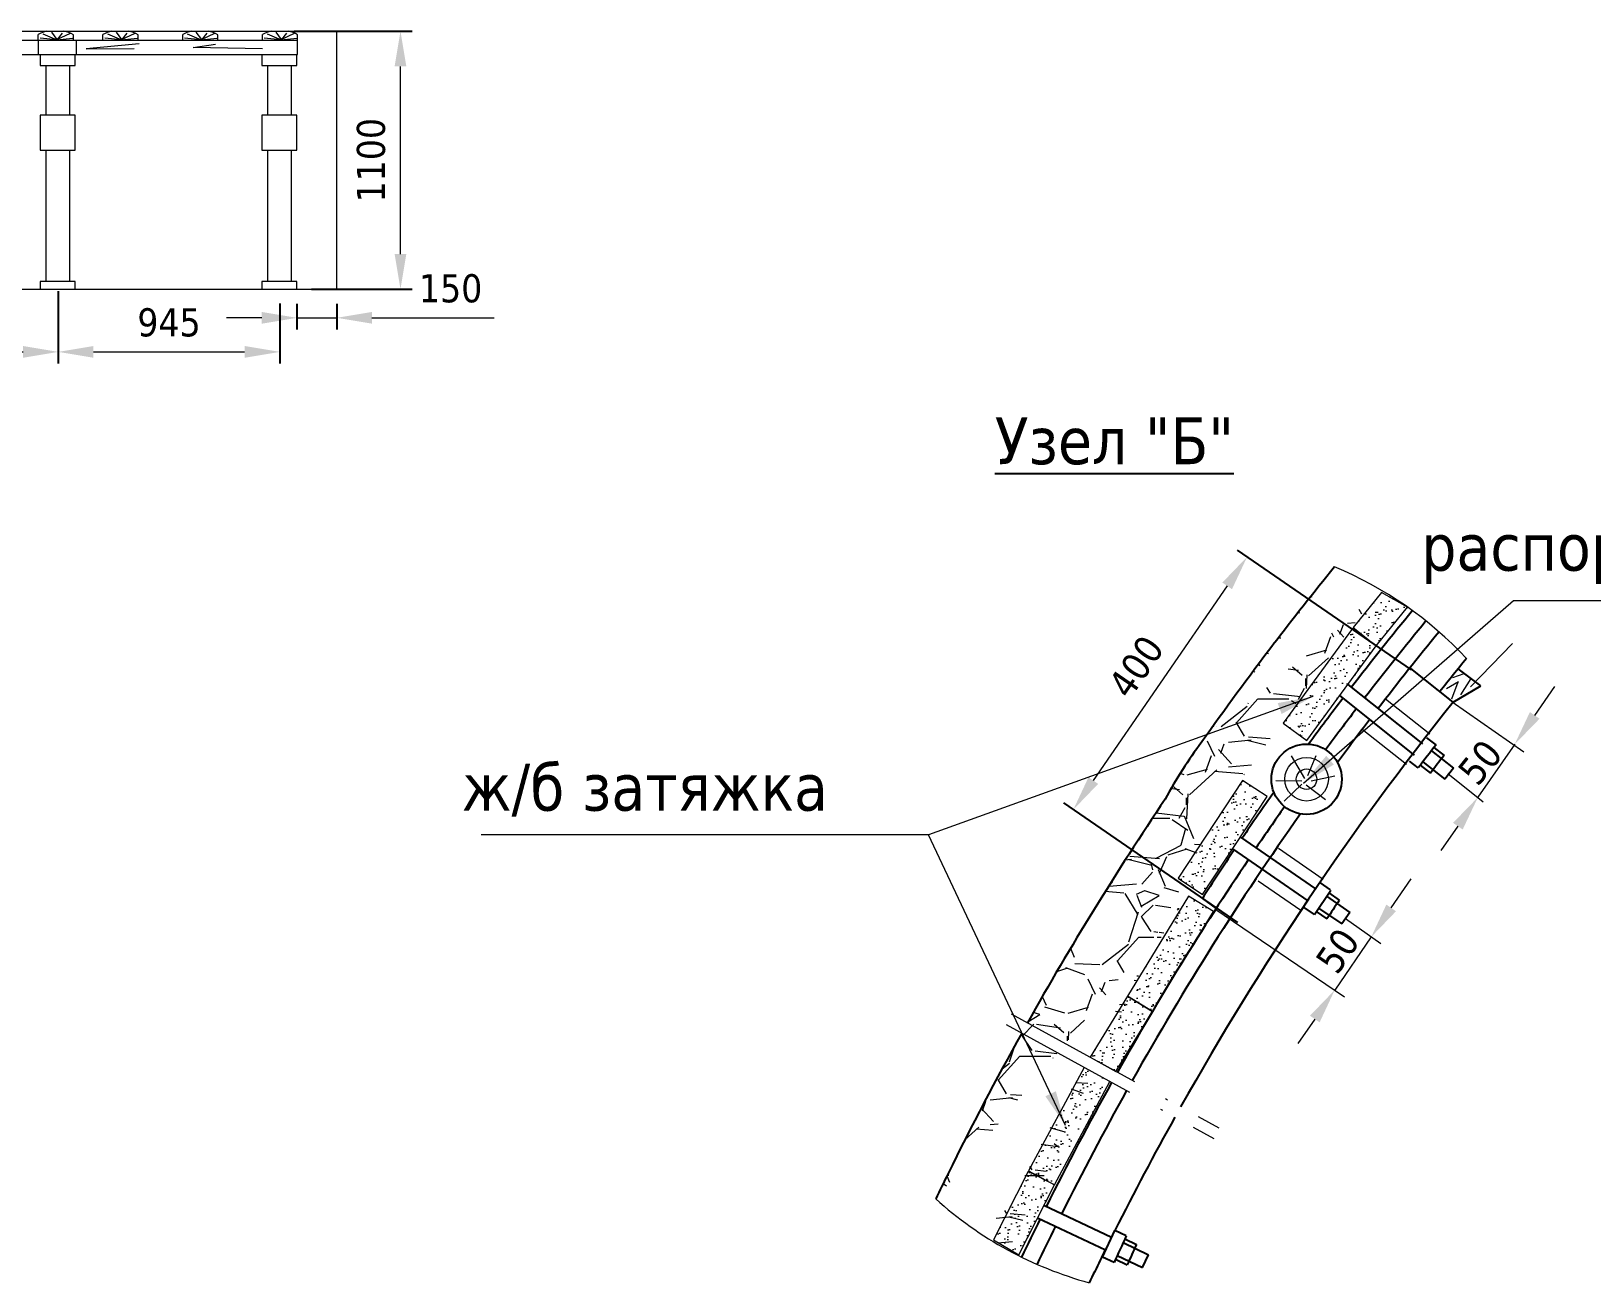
# Model space of a CAD drawing. Header units: millimetres. Extents: x 2161 to 3506, y -1213 to -250.
# Drawn here: x 2357.5 to 2424, y -573 to -519.6 of the extents above; entities that cross this region are included whole.
import ezdxf

# ---------------------------------------------------------------- set-up
doc = ezdxf.new("R2010")
doc.units = ezdxf.units.MM
doc.linetypes.add('ACAD_ISO10W100', pattern=[18, 12, -3, 0, -3])
doc.styles.add('стиль', font='TAHOMA.TTF')
doc.dimstyles.new('Копия DIN', dxfattribs={"dimtxt": 2, "dimasz": 2.5, "dimexe": 0.5, "dimexo": 0.625, "dimtad": 0, "dimdec": 0, "dimlfac": 100, "dimzin": 4, "dimdsep": 46, "dimtxsty": 'стиль', "dimcen": 2.5, "dimclre": 256, "dimclrt": 256, "dimadec": 0, "dimazin": 2, "dimtfac": 1, "dimtdec": 0, "dimtmove": 0, "dimatfit": 3, "dimfxl": 0, "dimtvp": 1, "dimtolj": 1, "dimtzin": 0, "dimlwd": 0, "dimarcsym": 0})

# ---------------------------------------------------------------- blocks, each defined once
blk = doc.blocks.new('*D494')
at = {"linetype": 'ByBlock', "lineweight": -2}
for p, q in [((2368.821663204341, -531.2536946270982), (2368.821663204341, -532.349483666648)), ((2370.521663204341, -531.253694627098), (2370.521663204341, -532.349483666648))]:
    blk.add_line(p, q, dxfattribs=at)
at = {"color": 0, "linetype": 'ByBlock', "lineweight": 0}
for p, q in [((2367.321663204341, -531.849483666648), (2365.821663204341, -531.849483666648)), ((2368.821663204341, -531.849483666648), (2370.521663204341, -531.849483666648)), ((2372.021663204341, -531.849483666648), (2377.225659174791, -531.849483666648))]:
    blk.add_line(p, q, dxfattribs=at)
at = {"color": 0, "lineweight": -2}
for points in [[(2367.321663204341, -531.599483666648), (2367.321663204341, -532.099483666648), (2368.821663204341, -531.849483666648)], [(2372.021663204341, -531.599483666648), (2372.021663204341, -532.099483666648), (2370.521663204341, -531.849483666648)]]:
    blk.add_solid(points, dxfattribs=at)
at = {"layer": 'Defpoints', "color": 0, "lineweight": -2}
for p in [(2368.821663204341, -530.6286946270982), (2370.521663204341, -530.628694627098), (2370.521663204341, -531.849483666648)]:
    blk.add_point(p, dxfattribs=at)
at = {"lineweight": 15, "insert": (2375.373661189566, -530.6003231562383), "char_height": 1.2, "attachment_point": 5, "style": 'стиль'}
blk.add_mtext('\\A1;150', dxfattribs=at)
blk = doc.blocks.new('*D448')
at = {"linetype": 'ByBlock', "lineweight": -2}
for p, q in [((2339.743089837071, -530.7161539660349), (2339.743089837071, -533.8020192142151)), ((2358.643089837071, -530.7161539660349), (2358.643089837071, -533.8020192142151))]:
    blk.add_line(p, q, dxfattribs=at)
at = {"color": 0, "linetype": 'ByBlock', "lineweight": 0}
blk.add_line((2341.243089837071, -533.3020192142151), (2357.143089837071, -533.3020192142151), dxfattribs=at)
at = {"color": 0, "lineweight": -2}
for points in [[(2341.243089837071, -533.0520192142151), (2341.243089837071, -533.5520192142151), (2339.743089837071, -533.3020192142151)], [(2357.143089837071, -533.0520192142151), (2357.143089837071, -533.5520192142151), (2358.643089837071, -533.3020192142151)]]:
    blk.add_solid(points, dxfattribs=at)
at = {"layer": 'Defpoints', "color": 0, "lineweight": -2}
for p in [(2339.743089837071, -530.0911539660349), (2358.643089837071, -530.0911539660349), (2358.643089837071, -533.3020192142151)]:
    blk.add_point(p, dxfattribs=at)
at = {"lineweight": 15, "insert": (2349.193089837071, -532.0472173337583), "char_height": 1.2, "attachment_point": 5, "style": 'стиль'}
blk.add_mtext('\\A1;1890', dxfattribs=at)
blk = doc.blocks.new('*D449')
at = {"linetype": 'ByBlock', "lineweight": -2}
for p, q in [((2358.643089837071, -531.2448236518514), (2358.643089837071, -533.8020192142151)), ((2368.093089837071, -531.2448236518514), (2368.093089837071, -533.8020192142151))]:
    blk.add_line(p, q, dxfattribs=at)
at = {"color": 0, "linetype": 'ByBlock', "lineweight": 0}
blk.add_line((2360.143089837071, -533.3020192142151), (2366.593089837071, -533.3020192142151), dxfattribs=at)
at = {"color": 0, "lineweight": -2}
for points in [[(2360.143089837071, -533.0520192142151), (2360.143089837071, -533.5520192142151), (2358.643089837071, -533.3020192142151)], [(2366.593089837071, -533.0520192142151), (2366.593089837071, -533.5520192142151), (2368.093089837071, -533.3020192142151)]]:
    blk.add_solid(points, dxfattribs=at)
at = {"layer": 'Defpoints', "color": 0, "lineweight": -2}
for p in [(2358.643089837071, -530.6198236518514), (2368.093089837071, -530.6198236518514), (2368.093089837071, -533.3020192142151)]:
    blk.add_point(p, dxfattribs=at)
at = {"lineweight": 15, "insert": (2363.368089837071, -532.0528587038054), "char_height": 1.2, "attachment_point": 5, "style": 'стиль'}
blk.add_mtext('\\A1;945', dxfattribs=at)
blk = doc.blocks.new('*D495')
at = {"linetype": 'ByBlock', "lineweight": -2}
for p, q in [((2368.696663204341, -519.628694627098), (2373.736123612272, -519.628694627098)), ((2369.446663204341, -530.628694627098), (2373.736123612272, -530.628694627098))]:
    blk.add_line(p, q, dxfattribs=at)
at = {"color": 0, "linetype": 'ByBlock', "lineweight": 0}
blk.add_line((2373.236123612272, -529.128694627098), (2373.236123612272, -521.128694627098), dxfattribs=at)
at = {"color": 0, "lineweight": -2}
for points in [[(2372.986123612272, -521.128694627098), (2373.486123612272, -521.128694627098), (2373.236123612272, -519.628694627098)], [(2372.986123612272, -529.128694627098), (2373.486123612272, -529.128694627098), (2373.236123612272, -530.628694627098)]]:
    blk.add_solid(points, dxfattribs=at)
at = {"layer": 'Defpoints', "color": 0, "lineweight": -2}
for p in [(2368.071663204341, -519.628694627098), (2373.236123612272, -519.628694627098), (2368.821663204341, -530.628694627098)]:
    blk.add_point(p, dxfattribs=at)
at = {"lineweight": 0, "insert": (2371.986963101862, -525.1286946270975), "char_height": 1.2, "attachment_point": 5, "rotation": 90, "style": 'стиль'}
blk.add_mtext('\\A1;1100', dxfattribs=at)
blk = doc.blocks.new('з0.15')
at = {"color": 7, "lineweight": 15}
for p, q in [((4545.833224864422, -854.2056352393918), (4545.833224864422, -853.9422891127128)), ((4546.205738460691, -853.8056352393916), (4546.933024712856, -853.8056352393917)), ((4547.333224864422, -854.2056352393918), (4547.333224864422, -853.9564830612675))]:
    blk.add_line(p, q, dxfattribs=at)
for points in [[(4547.192776613825, -853.9095593933998), (4546.616591762519, -854.1696319364855), (4545.910313462446, -854.0953254956039)], [(4546.031119454281, -853.9188529372605), (4546.625879219449, -854.1696319364855), (4547.294990428865, -854.1046085619637)], [(4546.858221009119, -853.8909827831794), (4546.644471396245, -854.1603383926249), (4546.412146869508, -853.8445464963788)]]:
    blk.add_lwpolyline(points, dxfattribs=at)
for centre, radius, start, end in [((4546.451025214368, -855.0503345431499), 1.268637831812503, 101.1481500704606, 119.1422316516238), ((4546.698315897434, -855.0346096756126), 1.25118599453535, 59.50616086388899, 79.18788167998872)]:
    blk.add_arc(centre, radius, start, end, dxfattribs=at)
blk = doc.blocks.new('A$C57CB0C66')
at = {"lineweight": 0}
h = blk.add_hatch(dxfattribs=at)
h.set_pattern_fill('AR-SAND', color=256, scale=0.01, style=0)
h.set_pattern_definition([(37.50000000000001, (-1748.635956794938, -1035.407276193999), (-0.01600031295984046, 0.4894132373293424), [0, -0.38608, 0, -0.4318, 0, -0.41275]), (7.499999999999999, (-1748.635956794938, -1035.407276193999), (0.4495232831380027, 0.7168251005683542), [0, -0.20828, 0, -0.34798, 0, -0.13335]), (327.5, (-1748.948376794938, -1035.407276193999), (0.790992370241458, 0.001437184678545691), [0, -0.127, 0, -0.4572, 0, -0.5969]), (317.5, (-1748.948376794938, -1035.407276193999), (0.7635564524722972, 0.2229293232572162), [0, -0.0635, 0, -0.29972, 0, -0.3429])])
h.paths.add_polyline_path([(4, 0), (4, 1), (0, 1), (0, 0)])
at = {"lineweight": 15}
for p, q in [((4, 1), (0, 1)), ((0, 1), (0, 0)), ((4, 0), (4, 1)), ((0, 0), (4, 0))]:
    blk.add_line(p, q, dxfattribs=at)
blk = doc.blocks.new('*D450')
at = {"linetype": 'ByBlock', "lineweight": -2}
for p, q in [((2416.344793571265, -546.8639540383535), (2408.918348569797, -541.7589901038136)), ((2408.938488959266, -557.6382738122863), (2401.512043957798, -552.5333098777464))]:
    blk.add_line(p, q, dxfattribs=at)
at = {"color": 0, "linetype": 'ByBlock', "lineweight": 0}
blk.add_line((2408.480675910154, -543.2783460999519), (2402.773795683195, -551.5804286766219), dxfattribs=at)
at = {"color": 0, "linetype": 'ByBlock', "lineweight": -2}
for points in [[(2408.274656143716, -543.1367274011984), (2408.686695676593, -543.4199647987052), (2409.330388102674, -542.0422275013204)], [(2402.567775916757, -551.4388099778683), (2402.979815449634, -551.7220473753752), (2401.924083490675, -552.8165472752532)]]:
    blk.add_solid(points, dxfattribs=at)
at = {"layer": 'Defpoints', "color": 0, "linetype": 'ByBlock', "lineweight": -2}
for p in [(2416.859842987361, -547.2180007852369), (2401.924083490675, -552.8165472752532), (2409.453538375362, -557.9923205591697)]:
    blk.add_point(p, dxfattribs=at)
at = {"linetype": 'ByBlock', "lineweight": 0, "insert": (2404.597828770279, -546.7217694442134), "char_height": 1.2, "attachment_point": 5, "rotation": 55.49523349520159, "style": 'стиль'}
blk.add_mtext('\\A1;400', dxfattribs=at)

msp = doc.modelspace()

# ---------------------------------------------------------------- hatches: boundary and pattern name
at = {"lineweight": 0}
h = msp.add_hatch(dxfattribs=at)
h.set_pattern_fill('GRAVEL', color=256, scale=0.2, style=0)
h.set_pattern_definition([(228.0128, (1541.691260546263, -1007.617087963608), (-40.64003453179203, -45.72005617902516), [0.683442, -67.661]), (184.9697, (1541.234060546262, -1008.125087963608), (60.96009861235825, 5.079964150774916), [1.17281, -116.108]), (132.5104, (1540.065660546263, -1008.226687963608), (50.79996303666339, -55.88005458492083), [0.8269639999999999, -81.8694]), (267.2737, (1538.084460546263, -1009.496687963608), (5.079977941656345, 101.5999673067329), [1.06801, -105.7328]), (292.8337, (1538.033660546263, -1010.563487963608), (-25.40007211100381, 60.96003466010222), [1.047268, -103.6796]), (357.2737, (1538.440060546262, -1011.528687963608), (-101.5999673067329, 5.079977941656351), [1.06801, -105.7328]), (37.6942, (1539.506860546262, -1011.579487963608), (-66.04004172247987, -50.79995471396978), [1.412388, -139.8262]), (72.2553, (1540.624460546263, -1010.715887963608), (35.5600711309344, 111.7600324120728), [1.33344, -132.0106]), (121.4296, (1541.030860546262, -1009.445887963608), (-40.64001047052896, 66.03992231994538), [1.071626, -106.091]), (175.2364, (1540.472060546263, -1008.531487963608), (55.87995610610891, -5.079952325442312), [1.223425999999998, -59.94779999999994]), (222.3974, (1539.252860546263, -1008.429887963608), (-60.96000183447942, -55.87992730127394), [1.582156, -156.6336]), (138.8141, (1543.113660546263, -1009.547487963608), (-35.55997734844947, 30.47995311424801), [0.54001, -53.4612]), (171.4692, (1542.707260546263, -1009.191887963608), (66.03989919118281, -10.1600256000914), [1.027363999999998, -101.7091999999999]), (225, (1541.691260546263, -1009.039487963608), (-1.06581410364015e-15, -5.079996537400395), [0.7184180000000001, -6.46578]), (203.1986, (1541.335660546263, -1008.429887963608), (25.40008565118167, 10.16004454861253), [0.386882, -38.30119999999999]), (291.8014, (1540.980060546262, -1008.582287963608), (-5.080003563789019, 15.24000981746373), [0.547132, -26.8096]), (30.9638, (1541.183260546262, -1009.090287963608), (15.23998390961645, 10.1600079173211), [0.8886399999999991, -28.73259999999997]), (161.5651, (1541.945260546262, -1008.633087963608), (10.16000463636196, -5.079992444930154), [0.6425740000000001, -15.4218]), (16.38950000000001, (1538.033660546263, -1008.582287963608), (50.80002802793871, 15.23996829993561), [0.9001760000000001, -89.11760000000001]), (70.3462, (1538.897260546263, -1008.328287963608), (-20.31994337735302, -55.87992097709), [0.755198, -74.7644]), (293.1986, (1541.945260546262, -1007.617087963608), (-10.16004454861253, 25.40008565118167), [0.77376, -37.9144]), (343.6105, (1542.250060546263, -1008.328287963608), (-50.8000280279387, 15.23996829993562), [0.9001759999999991, -89.11759999999988]), (339.444, (1538.033660546263, -1011.731887963608), (-25.40003152851182, 10.15998767210028), [0.86807, -42.53540000000001]), (294.7751, (1538.846460546263, -1012.036687963608), (-25.39994080725368, 55.87997405231334), [0.727343999999999, -72.00719999999987]), (66.80140000000002, (1541.996060546262, -1012.697087963608), (10.16004454861254, 25.40008565118167), [0.77376, -37.9144]), (17.35400000000001, (1542.300860546263, -1011.985887963608), (-66.04000356371992, -20.31996935121127), [0.8515659999999999, -84.30479999999999]), (69.444, (1539.506860546262, -1012.697087963608), (-10.15998767210029, -25.40003152851182), [0.434036, -42.9696]), (101.3098999999999, (1541.691260546263, -1012.697087963608), (-5.079974925774697, 20.31993492180524), [0.2590299999999997, -25.64399999999998]), (165.9638, (1541.640460546263, -1012.443087963607), (15.24001070939435, -5.079991208247283), [1.047268, -19.8981]), (186.0090000000001, (1540.624460546263, -1012.189087963608), (50.7999250888559, 5.079988137095717), [0.970534, -96.0828]), (303.6901, (1541.183260546262, -1009.547487963608), (-5.080001742614466, 10.15999019846368), [0.7326480000000001, -17.58356]), (353.1572, (1541.589660546263, -1010.157087963608), (86.36003571328685, -10.16004550330968), [1.279114, -126.632]), (60.94540000000001, (1542.859660546263, -1010.309487963608), (-20.31995273165818, -35.55991522166826), [0.523016, -51.7788]), (90, (1543.113660546263, -1009.852287963608), (-5.08, 5.08), [0.3048, -4.7752]), (120.2564, (1540.522860546263, -1012.036687963608), (20.31995693367222, -35.55998206495513), [0.705734, -69.8678]), (48.01279999999999, (1540.167260546263, -1011.427087963608), (40.64003453179202, 45.72005617902516), [1.366886, -66.97760000000001]), (0, (1541.081660546262, -1010.411087963608), (5.08, 5.08), [1.3208, -3.7592]), (325.3048, (1542.402460546263, -1010.411087963608), (-50.79991198190738, 35.56000338096953), [0.80322, -79.5186]), (254.0546, (1543.062860546263, -1010.868287963608), (-5.080012959402949, -20.32004840640726), [0.739658, -36.2434]), (207.646, (1542.859660546263, -1011.579487963608), (-96.51996609804544, -50.80003194944678), [1.20429, -119.225]), (175.4261, (1541.792860546263, -1012.138287963608), (-66.04001520949502, 5.079975422438924), [1.274057999999998, -126.1315999999999]), (175.4261, (1541.792860546263, -1012.138287963608), (-66.04001520949502, 5.079975422438924), [1.274057999999998, -126.1315999999999])])
edge = h.paths.add_edge_path()
edge.add_arc((2421.693086906382, -560.7873711444493), 17.94766787367186, 142.7865835116667, 152.0408669508881)
edge.add_arc((2520.341480068621, -629.653255157561), 138.2431455001896, 142.658803157195, 144.7832714358317)
edge.add_arc((2519.070642452812, -628.7524078262622), 136.6863748456471, 140.8598231091526, 142.6354759992767)
edge.add_arc((2518.971258458959, -628.6615047752546), 136.4500000000014, 146.0066467098958, 153.7617860630751)
edge.add_arc((2518.971258458955, -628.661504775256), 136.4499999999986, 153.7617860630733, 154.2653020626805)
edge.add_arc((2510.516017903095, -624.9285834554821), 124.2535949947217, 146.6270390349521, 153.6734788943871)
edge.add_arc((2399.417382594881, -570.728782877881), 0.9179342700138017, 104.1993360680818, 253.7958775305759)
edge.add_arc((2338.201419694015, -505.358131693524), 84.60836531477372, 325.1910513019323, 327.1293544994031, ccw=False)
edge.add_line((2408.305434569188, -554.0351402777644), (2408.398410855038, -554.0978403723268))
edge.add_arc((1856.347553550282, -153.6490608285937), 681.0475995652253, 324.2781972014652, 324.7007351869215, ccw=False)
edge.add_arc((2466.874240891605, -586.3698274492875), 67.27819649612215, 140.4514278651124, 144.3841126331695)
h = msp.add_hatch(dxfattribs=at)
h.set_pattern_fill('AR-SAND', color=256, scale=0.01249999999999976, angle=50.97959634820233, style=0)
h.set_pattern_definition([(88.47959634820234, (2044.19622244873, -3058.888351091781), (-0.4878869575863597, 0.3696277044265103), [0, -0.482599999999991, 0, -0.53974999999999, 0, -0.5159374999999904]), (58.47959634820234, (2044.19622244873, -3058.888351091781), (-0.3423731181220046, 1.000694307093767), [0, -0.2603499999999947, 0, -0.4349749999999914, 0, -0.1666874999999967]), (18.4795963482023, (2043.950349040748, -3059.191758479417), (0.6211124041668173, 0.7693050835104883), [0, -0.158749999999997, 0, -0.5714999999999892, 0, -0.7461249999999859]), (8.479596348202303, (2043.950349040748, -3059.191758479417), (0.3844178463560864, 0.916974140599347), [0, -0.0793749999999985, 0, -0.3746499999999929, 0, -0.4286249999999919])])
h.paths.add_polyline_path([(2416.166899058641, -544.1829605696589), (2415.110927810146, -543.5006306932726), (2413.857120657981, -545.0478266904393), (2414.828272913396, -545.8348230670525)])
h = msp.add_hatch(dxfattribs=at)
h.set_pattern_fill('AR-SAND', color=256, scale=0.01249999999999979, angle=58.59354457869173, style=0)
h.set_pattern_definition([(96.09354457869163, (2368.302441057972, -3105.698791901842), (-0.5325602286347845, 0.3017249179947752), [0, -0.4825999999999919, 0, -0.5397499999999906, 0, -0.5159374999999911]), (66.09354457869173, (2368.302441057972, -3105.698791901842), (-0.4719442063186051, 0.9465078522573203), [0, -0.2603499999999958, 0, -0.4349749999999928, 0, -0.1666874999999973]), (26.09354457869171, (2368.098936216716, -3106.032101900508), (0.513705104402054, 0.844818321200625), [0, -0.1587499999999974, 0, -0.5714999999999907, 0, -0.7461249999999878]), (16.09354457869171, (2368.098936216716, -3106.032101900508), (0.2595315991706123, 0.959823944354855), [0, -0.07937499999999871, 0, -0.3746499999999939, 0, -0.428624999999993])])
h.paths.add_polyline_path([(2405.298485870516, -561.4267164984735), (2404.231620757318, -560.7753342525999), (2402.641101624423, -563.3803628445055), (2403.738213752958, -563.9822050765906)])
h = msp.add_hatch(dxfattribs=at)
h.set_pattern_fill('AR-SAND', color=256, scale=0.01249999999999982, angle=63.08365063833762, style=0)
h.set_pattern_definition([(100.5836506383376, (2563.414542864427, -3108.174116542781), (-0.5545468527119447, 0.2591063708397885), [0, -0.4825999999999926, 0, -0.5397499999999914, 0, -0.5159374999999917]), (70.58365063833762, (2563.414542864427, -3108.174116542781), (-0.5445949551502266, 0.9066558239416933), [0, -0.2603499999999963, 0, -0.4349749999999937, 0, -0.1666874999999976]), (30.58365063833758, (2563.237756428076, -3108.522335341163), (0.4459902297992934, 0.8824418649681944), [0, -0.1587499999999977, 0, -0.5714999999999918, 0, -0.7461249999999893]), (20.5836506383376, (2563.237756428076, -3108.522335341163), (0.1835933778769173, 0.9771960533714381), [0, -0.07937499999999886, 0, -0.3746499999999946, 0, -0.4286249999999938])])
h.paths.add_polyline_path([(2401.113753762567, -568.8144423599211), (2399.999168273856, -568.2485809030653), (2398.518630498468, -571.1648175541814), (2399.597262635397, -571.7959091729164)])

# ---------------------------------------------------------------- linework, layer by layer
at = {"color": 7, "lineweight": 15}
for p, q in [((2356.897686345639, -519.6286946270977), (2370.521663204342, -519.6286946270977)), ((2358.121663204342, -521.0889716325405), (2358.121663204342, -523.2101991614861)), ((2359.121663204341, -521.0889716325405), (2359.121663204342, -523.2101991614863)), ((2367.571663204341, -521.0889716325405), (2367.571663204341, -523.2101991614861)), ((2368.57166320434, -521.0889716325405), (2368.571663204341, -523.2101991614863)), ((2358.121663204341, -524.7050779280714), (2358.121663204339, -530.2962664650938)), ((2359.121663204341, -524.7050779280714), (2359.121663204341, -530.2962664650936)), ((2367.57166320434, -524.7050779280714), (2367.57166320434, -530.2962664650938)), ((2368.57166320434, -524.7050779280714), (2368.57166320434, -530.2962664650936)), ((2319.469274080443, -530.628694627098), (2370.521663204341, -530.628694627098))]:
    msp.add_line(p, q, dxfattribs=at)
at = {"color": 7, "lineweight": 0}
msp.add_line((2370.521663204341, -530.628694627098), (2370.521663204341, -519.6286946270977), dxfattribs=at)
at = {"lineweight": 15}
for p, q in [((2415.057279527204, -543.5668325876235), (2413.857120657981, -545.0478266904393)), ((2414.828272913396, -545.8348230670526), (2416.166899058641, -544.1829605696589)), ((2416.166899058641, -544.1829605696589), (2415.057279527204, -543.5668325876235)), ((2413.857120657981, -545.0478266904393), (2414.828272913396, -545.8348230670526)), ((2417.830725852299, -547.6489792280597), (2418.345771590874, -547.3510523302946)), ((2418.318594145138, -547.3780674130364), (2418.047482552983, -548.1101381042652)), ((2418.101837444309, -547.1882008460204), (2418.585275360435, -547.0115795048118)), ((2418.873835563515, -547.2264451413346), (2418.427303927791, -547.9202715372492)), ((2404.231620757318, -560.7753342526), (2402.641101624423, -563.3803628445054)), ((2405.298485870516, -561.4267164984738), (2404.231620757318, -560.7753342526)), ((2403.738213752958, -563.9822050765907), (2405.298485870516, -561.4267164984738)), ((2402.641101624423, -563.3803628445054), (2403.738213752958, -563.9822050765907)), ((2399.999168273856, -568.2485809030653), (2398.518630498468, -571.1648175541812)), ((2399.597262635397, -571.7959091729165), (2401.113753762567, -568.814442359921)), ((2401.113753762567, -568.814442359921), (2399.999168273856, -568.2485809030653)), ((2398.518630498468, -571.1648175541812), (2399.597262635397, -571.7959091729165))]:
    msp.add_line(p, q, dxfattribs=at)
at = {"lineweight": 0}
for p, q in [((2418.852201907858, -547.5770295955253), (2420.646722949593, -545.7295760379411)), ((2411.208196822922, -550.5252917827838), (2411.779183344011, -551.4979157694561)), ((2412.259452380445, -550.5252917827838), (2411.908940241578, -551.3811944423614)), ((2412.064817034102, -551.5886811108303), (2413.077033178711, -551.3811944423614)), ((2410.559271905572, -551.5757031179655), (2411.66248639393, -551.5886811108303)), ((2411.66248639393, -551.7313584236454), (2410.909643614891, -552.4575617632727)), ((2411.844061792785, -551.7573144093658), (2412.674702538538, -552.3927524076189))]:
    msp.add_line(p, q, dxfattribs=at)
for p, q in [((2418.108780819338, -548.2391160741122), (2416.315901256757, -546.8041680170284)), ((2419.295656460062, -547.5405384032172), (2418.322023510774, -546.8155587935721)), ((2413.617841380811, -547.484913392888), (2416.807355907833, -550.0076157671397)), ((2418.108780819338, -548.2391160741122), (2419.295656460062, -547.5405384032172)), ((2413.273776451297, -547.9539512495271), (2416.455881687363, -550.4948628914822)), ((2417.385348872961, -550.0504020378798), (2416.99939910997, -549.7517391958222)), ((2417.295322346331, -550.1704441560751), (2417.725021309151, -550.5103086039524)), ((2416.625080517538, -551.0428062498124), (2416.260166155516, -550.7581423865109, -0.0001840446246168562)), ((2416.821832101925, -550.7840549266014), (2417.760720344237, -551.5266555882279)), ((2417.186760978898, -550.3077009573674), (2418.132930746865, -551.0560608409401)), ((2416.713270734492, -550.9213117278937), (2417.147266891944, -551.2645749823939)), ((2418.132930746865, -551.0560608409401), (2417.760720344237, -551.5266555882279)), ((2409.041683544977, -553.9872769308985), (2412.24817262801, -556.1964583685874)), ((2408.711128791483, -554.4881529777177), (2411.9249796591, -556.7024064794072)), ((2412.891940943727, -556.2453281136484), (2412.462312828126, -555.9398156472703)), ((2407.422625350899, -556.6136986890738), (2408.010709137127, -557.0338187917009)), ((2412.198678551348, -557.2856460205564), (2412.896986954319, -556.2487263243397)), ((2412.710728770307, -556.5151466338476), (2413.704128359655, -557.1995712104373)), ((2412.81001531622, -556.3710384043787), (2413.26116350089, -556.6818669054013)), ((2412.198678551348, -557.2856460205564), (2411.760153218693, -556.9964867737808)), ((2412.278676206371, -557.158607410624), (2412.734336088125, -557.4725443449464)), ((2412.377962752284, -557.0144991811546), (2413.363717345098, -557.6936565686168)), ((2413.704128359655, -557.1995712104373), (2413.363717345098, -557.6936565686168)), ((2400.670779573827, -569.6853428347616), (2403.545183318754, -571.0460945760678)), ((2400.398651920653, -570.2203539220664), (2403.296811277474, -571.5923516444939)), ((2403.158749309952, -571.8989464654203), (2403.683881151198, -570.7585579947886)), ((2404.177909334686, -570.9860505872718), (2403.683881151198, -570.7585579947884)), ((2404.042335883174, -571.2814481581534), (2405.13267834644, -571.7976196974257)), ((2404.117214680614, -571.123276840608), (2404.612389057819, -571.3576939426664)), ((2403.660542292388, -572.1241215146149), (2403.158749309952, -571.8989464654203)), ((2403.719120828948, -571.9858934846168), (2404.219247186168, -572.2226548695342)), ((2403.793999626388, -571.8277221670712), (2404.875951040934, -572.3399213575817)), ((2404.875951040934, -572.3399213575817), (2405.13267834644, -571.7976196974257))]:
    msp.add_line(p, q)
at = {"color": 0, "lineweight": 15, "ltscale": 3}
for p, q in [((2417.117430328175, -549.6019539723161), (2415.229479827393, -548.1030753550308)), ((2416.121808199662, -550.8924031314945), (2414.232481459391, -549.39858095437)), ((2412.569904141668, -555.7938446916046), (2410.672710645902, -554.4801060905261)), ((2411.62347843182, -557.1251215619164), (2409.797082878607, -555.8637051965447))]:
    msp.add_line(p, q, dxfattribs=at)
at = {"linetype": 'ByBlock', "lineweight": 0}
for p, q in [((2418.078138527185, -548.2167090368023), (2421.129039435513, -550.3499629362976)), ((2417.884899548532, -551.2813243389867), (2419.400274784618, -552.4874958273206)), ((2407.955165273453, -557.0462596716063), (2413.477677061232, -560.7948009390109)), ((2413.51781318216, -557.4636185888487), (2415.034867772914, -558.5292256995103))]:
    msp.add_line(p, q, dxfattribs=at)
at = {"color": 7, "linetype": 'ByBlock', "lineweight": 0}
for p, q in [((2421.592226855215, -548.8009668777754), (2422.447147392994, -547.5684447181029)), ((2420.737306317435, -550.0334890374481), (2419.170452172467, -552.292391905387)), ((2418.315531634688, -553.5249140650594), (2417.593172681756, -554.5663247896637)), ((2415.472461398852, -557.0098469387865), (2416.322109290413, -555.7736841419162)), ((2414.622813507291, -558.2460097356568), (2413.065622795608, -560.5115849751573)), ((2412.215974904047, -561.7477477720274), (2411.498071035574, -562.7922346268191))]:
    msp.add_line(p, q, dxfattribs=at)
at = {"linetype": 'ACAD_ISO10W100', "lineweight": 0, "ltscale": 0.5}
for p, q in [((2399.058968837537, -561.9845055976309), (2407.910628879739, -566.8402561621308)), ((2399.27046275213, -561.5313332242051), (2408.122122794332, -566.387083788705))]:
    msp.add_line(p, q, dxfattribs=at)
at = {"color": 7, "lineweight": 15}
for points in [[(2338.919735391733, -520.028694627098), (2338.919735391733, -520.628694627098), (2359.428012060795, -520.628694627098), (2359.429303195219, -520.028694627098), (2338.919735391733, -520.028694627098)], [(2357.790846259003, -520.028694627098), (2357.790846259003, -520.628694627098), (2368.850410647956, -520.628694627098), (2368.850693083612, -520.028694627098), (2357.790846259003, -520.028694627098)], [(2362.089634073015, -520.1641457748149), (2359.835826489861, -520.3793689287807), (2361.888660496316, -520.3650207185158)], [(2367.358075614812, -520.3793689287807), (2364.400875667304, -520.3219760877212), (2365.348309539656, -520.1784939850797)], [(2357.871663204342, -520.6330253004353), (2357.871663204341, -521.0889716325403), (2359.371663204342, -521.0889716325407), (2359.371663204342, -520.6330253004357), (2357.871663204342, -520.6330253004353)], [(2367.321663204341, -520.6330253004353), (2367.32166320434, -521.0889716325403), (2368.821663204341, -521.0889716325407), (2368.821663204342, -520.6330253004357), (2367.321663204341, -520.6330253004353)], [(2357.871663204342, -523.2101991614866), (2357.870647334883, -524.7050779280712), (2359.371663204341, -524.7050779280714), (2359.371663204341, -523.2101991614861), (2357.871663204342, -523.2101991614866)], [(2367.321663204341, -523.2101991614866), (2367.320647334883, -524.7050779280712), (2368.82166320434, -524.7050779280714), (2368.82166320434, -523.2101991614861), (2367.321663204341, -523.2101991614866)]]:
    msp.add_lwpolyline(points, dxfattribs=at)
at = {"color": 7, "lineweight": 15, "ltscale": 0.4}
for points in [[(2357.871663204342, -530.2962664650938), (2357.871663204342, -530.6286946270977), (2359.371663204342, -530.6286946270982), (2359.371663204341, -530.2962664650936), (2357.871663204342, -530.2962664650938)], [(2367.321663204341, -530.2962664650938), (2367.321663204341, -530.6286946270977), (2368.821663204341, -530.6286946270982), (2368.82166320434, -530.2962664650936), (2367.321663204341, -530.2962664650938)]]:
    msp.add_lwpolyline(points, dxfattribs=at)
msp.add_circle((2411.864143217413, -551.523146277319), 1.5)
at = {"lineweight": 0}
for radius in [0.9299586110704552, 0.4364766764308466]:
    msp.add_circle((2411.864143217413, -551.523146277319), radius, dxfattribs=at)
for centre, radius, start, end in [((2519.070642452813, -628.7524078262611), 136.6863748456468, 140.8598231091616, 142.6354759992668), ((2518.971258458959, -628.6615047752537), 132.8017411495838, 140.5811112628704, 142.3862246759052), ((2518.971258458959, -628.6615047752537), 132.0767411495838, 140.5695134214416, 142.3902208980815), ((2505.142605746064, -617.4890145423443), 113.5727906206948, 140.4949253716363, 142.602445699677), ((2520.341480068621, -629.6532551575579), 138.2431455001878, 142.6588031572013, 144.7832714358093), ((2518.971258458959, -628.6615047752537), 129.7267411495838, 140.6300668037909, 141.4329999999889), ((2477.689956237456, -597.7393209334714), 81.22684555551383, 142.3152670887126, 144.0265513293749), ((2518.971258458959, -628.6615047752537), 132.0767411495838, 142.3677550547819, 142.3902208980815), ((2518.971258458959, -628.6615047752537), 132.0750000000009, 142.3678631923493, 142.3902305481522), ((2518.971258458959, -628.6615047752537), 129.0000000000009, 141.4329999999889, 150.681300541726), ((2518.971258458959, -628.6615047752537), 132.0767411495838, 142.6505346296466, 143.5887183291703), ((2518.971258458959, -628.6615047752537), 131.3500000000009, 142.6560253375937, 143.6490118257277), ((2421.693086906382, -560.7873711444499), 17.94766787367232, 142.7865835116444, 152.0408669508978), ((2518.971258458959, -628.6615047752537), 128.4500000000009, 142.2659107601002, 142.8235485969157), ((2518.971258458959, -628.6615047752537), 127.9000000000009, 142.3357241645028, 142.7613511177898), ((2501.901425460516, -616.9185272791442), 112.0844147124432, 144.6581263628767, 145.874777185895), ((2518.971258458959, -628.661504775255), 136.4500000000014, 146.0066467098935, 150.7124703300427), ((2509.713019125987, -622.2075712277554), 120.7911510151479, 144.8669575835652, 145.8793209204892), ((2518.971258458904, -628.661504775217), 131.3499999999366, 144.828252333327, 150.6915143964912), ((2501.901425460516, -616.9185272791442), 112.0844147124432, 146.1815045372397, 147.4503362639132), ((2517.770253128589, -628.0176643284381), 130.7129061125825, 146.0150971107311, 150.6830189369152), ((2519.434317218994, -627.9957605696239), 127.9000000000009, 146.1117142104511, 146.5373411637231), ((2518.971258458959, -628.661504775255), 136.4500000000014, 150.9220231588651, 153.7617860630765), ((2517.770253128589, -628.0176643284381), 130.7129061125825, 150.901769958584, 153.5191397957821), ((2518.971258458904, -628.661504775217), 131.3499999999366, 150.9092041564805, 153.4950217459159), ((2518.971258458959, -628.6615047752537), 129.0000000000009, 150.9029562261916, 153.3317931040627), ((2518.971258458959, -628.6615047752537), 136.4500000000009, 153.7617860630765, 154.2653020626939), ((2518.971258458959, -628.6615047752537), 132.0750000000009, 153.7617860630765, 154.5462403178423), ((2518.971258458959, -628.6615047752537), 131.3500000000009, 153.7567893388524, 154.5437347022023), ((2518.971258458959, -628.6615047752537), 129.0000000000009, 153.4868717747191, 154.4352434174186), ((2520.852012462707, -624.7127307310541), 128.4500000000009, 155.2746363242208, 155.8322741611095), ((2520.852012462707, -624.7127307310541), 127.9000000000009, 155.3444497285849, 155.7700766819145)]:
    msp.add_arc(centre, radius, start, end)
at = {"lineweight": 15}
for centre, radius, start, end in [((2406.87381454896, -557.4066309604559), 16.16251460350522, 43.05442247369117, 67.51072124990988), ((2406.873814548959, -557.406630960467), 16.16251460351736, 227.9817499195687, 254.6692587003029)]:
    msp.add_arc(centre, radius, start, end, dxfattribs=at)
at = {"color": 7, "linetype": 'ByBlock', "lineweight": 0}
for points in [[(2421.386806495269, -548.6584801214791), (2421.79764721516, -548.9434536340718), (2420.737306317435, -550.0334890374481)], [(2418.110111274743, -553.3824273087629), (2418.520951994633, -553.6674008213556), (2419.170452172467, -552.292391905387)], [(2415.26643426604, -556.8682389568596), (2415.678488531664, -557.1514549207131), (2414.622813507291, -558.2460097356568)], [(2412.009947771236, -561.6061397901005), (2412.422002036859, -561.8893557539541), (2413.065622795608, -560.5115849751573)]]:
    msp.add_solid(points, dxfattribs=at)

# ---------------------------------------------------------------- block references
at = {"color": 7, "lineweight": 15}
for p in [(-2188.042378605419, 334.1769406122937), (-2185.282531780809, 334.1769406122937), (-2181.88253178081, 334.1769406122937), (-2178.48253178081, 334.1769406122937)]:
    msp.add_blockref('з0.15', p, dxfattribs=at)
at = {"lineweight": 13, "yscale": 1.25, "zscale": 1.25}
for p, xscale, rotation in [((2411.870874238227, -549.8664223869388), 1.249999999999967, 53.73791485239768), ((2407.427444284552, -556.433267408535), 1.250000000000015, 56.5770563914413), ((2405.298485870516, -561.4267164984736), 1.250000000000012, 58.59354457868998), ((2401.113753767179, -568.8144423511042), 1.249999999999948, 61.69213962553991)]:
    msp.add_blockref('A$C57CB0C66', p, dxfattribs=dict(at, xscale=xscale, rotation=rotation))

# ---------------------------------------------------------------- texts
at = {"color": 7, "char_height": 2, "width": 79.32810017535485, "attachment_point": 1, "style": 'стиль'}
for s, insert in [('{\\W8.0061;\\L     \\W1;Узел "Б"}', (2368.551217434151, -536.0897580859457)), ('{\\W9.8982;    }распорка', (2387.063074128681, -540.6278200309159)), ('{\\W9.2794;    }ж/б затяжка', (2348.008262991141, -550.861069030186))]:
    msp.add_mtext(s, dxfattribs=dict(at, insert=insert))
at = {"linetype": 'ByBlock', "lineweight": 0, "char_height": 1.2, "attachment_point": 5, "style": 'стиль'}
for insert, rotation in [((2419.266425936015, -550.8029333141419), 51.03523394337193), ((2413.190615878931, -558.8370548490143), 55.49821387889752)]:
    msp.add_mtext('\\A1;50', dxfattribs=dict(at, insert=insert, rotation=rotation))

# ---------------------------------------------------------------- dimensions: what is measured, and where the dimension line sits
at = {"color": 7, "lineweight": 0}
dim = msp.add_linear_dim(base=(2373.236123612272, -519.628694627098), p1=(2368.821663204341, -530.628694627098), p2=(2368.071663204341, -519.628694627098), angle=90, dimstyle='Копия DIN', override={"dimtxt": 1.2, "dimasz": 1.5}, dxfattribs=at)
dim.commit()
dim.dimension.update_dxf_attribs({"geometry": '*D495', "text_midpoint": (2371.986963101862, -525.1286946270975)})
at = {"color": 7, "lineweight": 15}
for base, p1, p2, picture, middle in [((2358.643089837071, -533.3020192142151), (2339.743089837071, -530.0911539660349), (2358.643089837071, -530.0911539660349), '*D448', (2349.193089837071, -532.0472173337583)), ((2368.093089837071, -533.3020192142151), (2358.643089837071, -530.6198236518514), (2368.093089837071, -530.6198236518514), '*D449', (2363.368089837071, -532.0528587038054))]:
    dim = msp.add_linear_dim(base=base, p1=p1, p2=p2, dimstyle='Копия DIN', override={"dimtxt": 1.2, "dimasz": 1.5}, dxfattribs=at)
    dim.commit()
    dim.dimension.update_dxf_attribs({"geometry": picture, "text_midpoint": middle})
dim = msp.add_linear_dim(base=(2370.521663204341, -531.849483666648), p1=(2368.821663204341, -530.6286946270982), p2=(2370.521663204341, -530.628694627098), text='150', dimstyle='Копия DIN', override={"dimtxt": 1.2, "dimasz": 1.5}, dxfattribs=at)
dim.commit()
dim.dimension.update_dxf_attribs({"geometry": '*D494', "text_midpoint": (2375.373661189566, -530.6003231562383)})
at = {"color": 7, "linetype": 'ByBlock', "lineweight": 0}
dim = msp.add_aligned_dim(p1=(2416.859842987361, -547.2180007852369), p2=(2409.453538375362, -557.9923205591697), distance=-9.136811257054505, text='400', dimstyle='Копия DIN', override={"dimtxt": 1.2, "dimasz": 1.5}, dxfattribs=at)
dim.commit()
dim.dimension.update_dxf_attribs({"geometry": '*D450', "text_midpoint": (2404.597828770279, -546.7217694442134)})

# ---------------------------------------------------------------- leaders
at = {"color": 7, "lineweight": 0}
for points in [[(2411.734824530308, -551.6947653128593), (2420.686502738973, -543.8994648765399), (2431.220547924081, -543.8994648765399)], [(2412.12998194014, -548.0011731772868), (2395.745696413077, -553.8955341747749), (2376.669433297762, -553.8955341747749)], [(2401.592509755458, -566.2917489691829), (2395.745696413077, -553.8955341747749), (2376.669433297762, -553.8955341747749)]]:
    msp.add_leader(points, dimstyle='Копия DIN', override={"dimtxt": 1.2, "dimasz": 1.5, "dimgap": 0.625, "dimtad": 0}, dxfattribs=at)

doc.saveas('drawing.dxf')
